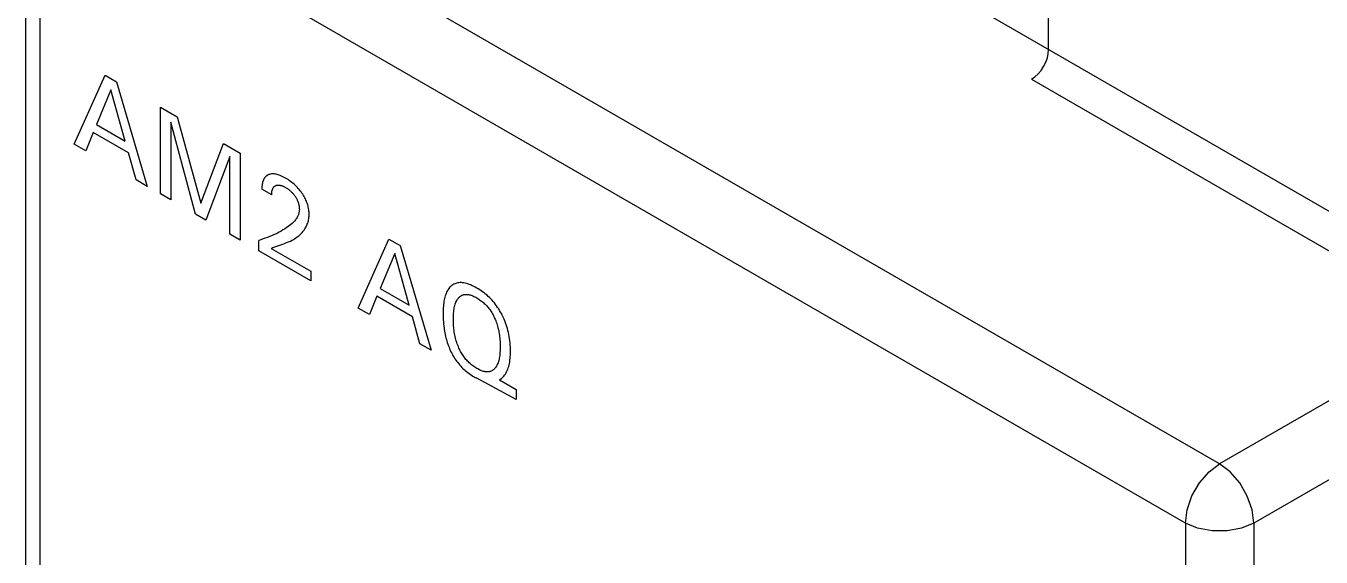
# Model space of a CAD drawing. Extents: x 0 to 420, y 0 to 297.
# Drawn here: x 158.67 to 185.46, y 154.89 to 165.88 of the extents above; entities that cross this region are included whole.
import ezdxf

# ---------------------------------------------------------------- set-up
doc = ezdxf.new("R2010")
doc.units = 0
doc.header["$LTSCALE"] = 23.1
doc.layers.add('40000_ISO', color=7, linetype='CONTINUOUS')

msp = doc.modelspace()

# ---------------------------------------------------------------- linework, layer by layer
at = {"layer": '40000_ISO', "color": 7, "linetype": 'CONTINUOUS'}
for p, q in [((183.357, 156.822), (159.669, 170.498)), ((179.822, 165.395), (179.822, 170.294)), ((158.669, 134.571), (158.669, 169.681)), ((158.962, 134.163), (158.962, 169.273)), ((182.65, 155.597), (158.962, 169.273)), ((178.124, 166.374), (188.66, 160.292)), ((179.795, 165.223), (179.815, 165.311)), ((179.815, 165.311), (179.822, 165.395)), ((179.664, 164.964), (179.718, 165.046)), ((179.718, 165.046), (179.762, 165.133)), ((179.762, 165.133), (179.795, 165.223)), ((159.669, 163.435), (160.307, 164.863)), ((160.307, 164.863), (160.541, 164.728)), ((179.468, 164.782), (179.537, 164.83)), ((179.468, 164.782), (188.307, 159.679)), ((179.537, 164.83), (179.603, 164.891)), ((179.603, 164.891), (179.664, 164.964)), ((160.425, 164.563), (160.128, 163.842)), ((160.724, 163.498), (160.425, 164.563)), ((160.541, 164.728), (161.179, 162.563)), ((161.452, 162.406), (161.452, 164.202)), ((161.452, 164.202), (161.797, 164.003)), ((161.797, 164.003), (162.285, 162.217)), ((160.059, 163.678), (159.905, 163.299)), ((160.791, 163.255), (160.059, 163.678)), ((160.128, 163.842), (160.724, 163.498)), ((161.664, 163.891), (161.664, 162.283)), ((162.177, 161.987), (161.664, 163.891)), ((159.905, 163.299), (159.669, 163.435)), ((162.285, 162.217), (162.758, 163.448)), ((162.758, 163.448), (163.103, 163.248)), ((160.948, 162.696), (160.791, 163.255)), ((162.89, 163.185), (162.391, 161.863)), ((162.89, 161.575), (162.89, 163.185)), ((163.103, 163.248), (163.103, 161.452)), ((161.179, 162.563), (160.948, 162.696)), ((163.558, 162.614), (163.556, 162.603)), ((163.56, 162.626), (163.558, 162.614)), ((163.563, 162.637), (163.56, 162.626)), ((163.565, 162.648), (163.563, 162.637)), ((163.568, 162.657), (163.565, 162.648)), ((163.571, 162.667), (163.568, 162.657)), ((163.574, 162.676), (163.571, 162.667)), ((163.577, 162.685), (163.574, 162.676)), ((163.581, 162.694), (163.577, 162.685)), ((163.585, 162.702), (163.581, 162.694)), ((163.589, 162.71), (163.585, 162.702)), ((163.593, 162.719), (163.589, 162.71)), ((163.598, 162.726), (163.593, 162.719)), ((163.602, 162.734), (163.598, 162.726)), ((163.607, 162.741), (163.602, 162.734)), ((163.612, 162.748), (163.607, 162.741)), ((163.618, 162.754), (163.612, 162.748)), ((163.624, 162.76), (163.618, 162.754)), ((163.629, 162.766), (163.624, 162.76)), ((163.635, 162.772), (163.629, 162.766)), ((163.642, 162.777), (163.635, 162.772)), ((163.648, 162.782), (163.642, 162.777)), ((163.655, 162.787), (163.648, 162.782)), ((163.662, 162.791), (163.655, 162.787)), ((163.669, 162.795), (163.662, 162.791)), ((163.676, 162.799), (163.669, 162.795)), ((163.683, 162.803), (163.676, 162.799)), ((163.691, 162.806), (163.683, 162.803)), ((163.697, 162.808), (163.691, 162.806)), ((163.703, 162.81), (163.697, 162.808)), ((163.709, 162.812), (163.703, 162.81)), ((163.728, 162.817), (163.709, 162.812)), ((163.747, 162.82), (163.728, 162.817)), ((163.768, 162.822), (163.747, 162.82)), ((163.788, 162.822), (163.768, 162.822)), ((163.807, 162.821), (163.788, 162.822)), ((163.826, 162.818), (163.807, 162.821)), ((163.845, 162.815), (163.826, 162.818)), ((163.865, 162.81), (163.845, 162.815)), ((163.884, 162.805), (163.865, 162.81)), ((163.904, 162.798), (163.884, 162.805)), ((163.931, 162.788), (163.904, 162.798)), ((163.957, 162.777), (163.931, 162.788)), ((163.984, 162.764), (163.957, 162.777)), ((164.011, 162.75), (163.984, 162.764)), ((164.038, 162.735), (164.011, 162.75)), ((164.065, 162.72), (164.038, 162.735)), ((164.091, 162.703), (164.065, 162.72)), ((164.117, 162.686), (164.091, 162.703)), ((164.143, 162.667), (164.117, 162.686)), ((164.169, 162.647), (164.143, 162.667)), ((164.192, 162.628), (164.169, 162.647)), ((164.215, 162.608), (164.192, 162.628)), ((164.238, 162.588), (164.215, 162.608)), ((161.664, 162.283), (161.452, 162.406)), ((163.551, 162.555), (163.55, 162.543)), ((163.55, 162.543), (163.55, 162.531)), ((163.55, 162.531), (163.55, 162.518)), ((163.55, 162.518), (163.55, 162.506)), ((163.752, 162.389), (163.55, 162.506)), ((163.552, 162.567), (163.551, 162.555)), ((163.553, 162.579), (163.552, 162.567)), ((163.555, 162.591), (163.553, 162.579)), ((163.556, 162.603), (163.555, 162.591)), ((163.752, 162.415), (163.753, 162.428)), ((163.752, 162.402), (163.752, 162.415)), ((163.752, 162.389), (163.752, 162.402)), ((163.753, 162.428), (163.754, 162.44)), ((163.754, 162.44), (163.756, 162.452)), ((163.756, 162.452), (163.758, 162.464)), ((163.758, 162.464), (163.76, 162.476)), ((163.76, 162.476), (163.763, 162.486)), ((163.763, 162.486), (163.766, 162.495)), ((163.766, 162.495), (163.769, 162.505)), ((163.769, 162.505), (163.773, 162.514)), ((163.773, 162.514), (163.777, 162.522)), ((163.777, 162.522), (163.782, 162.53)), ((163.782, 162.53), (163.787, 162.538)), ((163.787, 162.538), (163.792, 162.545)), ((163.792, 162.545), (163.797, 162.552)), ((163.797, 162.552), (163.803, 162.558)), ((163.803, 162.558), (163.81, 162.563)), ((163.81, 162.563), (163.816, 162.568)), ((163.816, 162.568), (163.823, 162.573)), ((163.823, 162.573), (163.83, 162.577)), ((163.83, 162.577), (163.838, 162.58)), ((163.838, 162.58), (163.846, 162.583)), ((163.846, 162.583), (163.854, 162.586)), ((163.854, 162.586), (163.862, 162.588)), ((163.862, 162.588), (163.871, 162.589)), ((163.871, 162.589), (163.88, 162.59)), ((163.88, 162.59), (163.888, 162.59)), ((163.888, 162.59), (163.898, 162.59)), ((163.898, 162.59), (163.908, 162.59)), ((163.908, 162.59), (163.917, 162.588)), ((163.917, 162.588), (163.927, 162.587)), ((163.927, 162.587), (163.937, 162.585)), ((163.937, 162.585), (163.948, 162.582)), ((163.948, 162.582), (163.958, 162.579)), ((163.958, 162.579), (163.969, 162.575)), ((163.969, 162.575), (163.981, 162.57)), ((163.981, 162.57), (163.992, 162.566)), ((163.992, 162.566), (164.004, 162.56)), ((164.004, 162.56), (164.015, 162.554)), ((164.015, 162.554), (164.027, 162.548)), ((164.027, 162.548), (164.038, 162.542)), ((164.038, 162.542), (164.051, 162.534)), ((164.051, 162.534), (164.064, 162.526)), ((164.064, 162.526), (164.078, 162.517)), ((164.078, 162.517), (164.091, 162.508)), ((164.091, 162.508), (164.104, 162.499)), ((164.104, 162.499), (164.117, 162.489)), ((164.117, 162.489), (164.127, 162.48)), ((164.127, 162.48), (164.136, 162.472)), ((164.136, 162.472), (164.146, 162.463)), ((164.146, 162.463), (164.156, 162.454)), ((164.156, 162.454), (164.165, 162.445)), ((164.165, 162.445), (164.175, 162.435)), ((164.175, 162.435), (164.184, 162.425)), ((164.184, 162.425), (164.194, 162.414)), ((164.194, 162.414), (164.204, 162.402)), ((164.204, 162.402), (164.214, 162.39)), ((164.214, 162.39), (164.223, 162.378)), ((164.223, 162.378), (164.232, 162.365)), ((164.232, 162.365), (164.241, 162.352)), ((164.261, 162.566), (164.238, 162.588)), ((164.241, 162.352), (164.249, 162.34)), ((164.249, 162.34), (164.256, 162.328)), ((164.283, 162.543), (164.261, 162.566)), ((164.303, 162.521), (164.283, 162.543)), ((164.323, 162.498), (164.303, 162.521)), ((164.342, 162.474), (164.323, 162.498)), ((164.361, 162.45), (164.342, 162.474)), ((164.379, 162.424), (164.361, 162.45)), ((164.394, 162.401), (164.379, 162.424)), ((164.409, 162.378), (164.394, 162.401)), ((164.423, 162.354), (164.409, 162.378)), ((164.437, 162.329), (164.423, 162.354)), ((164.256, 162.328), (164.263, 162.316)), ((164.263, 162.316), (164.27, 162.304)), ((164.27, 162.304), (164.276, 162.292)), ((164.276, 162.292), (164.282, 162.279)), ((164.282, 162.279), (164.288, 162.266)), ((164.288, 162.266), (164.293, 162.254)), ((164.293, 162.254), (164.298, 162.241)), ((164.298, 162.241), (164.302, 162.228)), ((164.302, 162.228), (164.306, 162.215)), ((164.306, 162.215), (164.31, 162.202)), ((164.31, 162.202), (164.313, 162.189)), ((164.313, 162.189), (164.316, 162.177)), ((164.316, 162.177), (164.318, 162.163)), ((164.318, 162.163), (164.32, 162.149)), ((164.32, 162.149), (164.322, 162.136)), ((164.322, 162.136), (164.324, 162.122)), ((164.324, 162.122), (164.324, 162.109)), ((164.324, 162.109), (164.325, 162.096)), ((164.325, 162.084), (164.324, 162.067)), ((164.325, 162.096), (164.325, 162.084)), ((164.449, 162.305), (164.437, 162.329)), ((164.461, 162.28), (164.449, 162.305)), ((164.471, 162.255), (164.461, 162.28)), ((164.481, 162.23), (164.471, 162.255)), ((164.49, 162.205), (164.481, 162.23)), ((164.498, 162.181), (164.49, 162.205)), ((164.504, 162.156), (164.498, 162.181)), ((164.51, 162.131), (164.504, 162.156)), ((164.516, 162.104), (164.51, 162.131)), ((164.52, 162.078), (164.516, 162.104)), ((164.523, 162.052), (164.52, 162.078)), ((162.391, 161.863), (162.177, 161.987)), ((164.188, 161.811), (164.174, 161.798)), ((164.202, 161.825), (164.188, 161.811)), ((164.216, 161.839), (164.202, 161.825)), ((164.229, 161.854), (164.216, 161.839)), ((164.242, 161.869), (164.229, 161.854)), ((164.254, 161.885), (164.242, 161.869)), ((164.266, 161.902), (164.254, 161.885)), ((164.277, 161.92), (164.266, 161.902)), ((164.287, 161.939), (164.277, 161.92)), ((164.293, 161.951), (164.287, 161.939)), ((164.299, 161.964), (164.293, 161.951)), ((164.304, 161.977), (164.299, 161.964)), ((164.309, 161.991), (164.304, 161.977)), ((164.313, 162.005), (164.309, 161.991)), ((164.317, 162.02), (164.313, 162.005)), ((164.32, 162.035), (164.317, 162.02)), ((164.322, 162.051), (164.32, 162.035)), ((164.324, 162.067), (164.322, 162.051)), ((164.489, 161.783), (164.497, 161.805)), ((164.497, 161.805), (164.504, 161.827)), ((164.504, 161.827), (164.511, 161.85)), ((164.511, 161.85), (164.516, 161.874)), ((164.516, 161.874), (164.52, 161.899)), ((164.52, 161.899), (164.524, 161.924)), ((164.525, 162.027), (164.523, 162.052)), ((164.524, 161.924), (164.526, 161.95)), ((164.526, 162.002), (164.525, 162.027)), ((164.527, 161.977), (164.526, 162.002)), ((164.526, 161.95), (164.527, 161.977)), ((163.103, 161.452), (162.89, 161.575)), ((163.748, 161.541), (163.707, 161.523)), ((163.79, 161.559), (163.748, 161.541)), ((163.831, 161.578), (163.79, 161.559)), ((163.87, 161.598), (163.831, 161.578)), ((163.909, 161.618), (163.87, 161.598)), ((163.947, 161.639), (163.909, 161.618)), ((163.985, 161.661), (163.947, 161.639)), ((164.014, 161.678), (163.985, 161.661)), ((164.042, 161.696), (164.014, 161.678)), ((164.069, 161.715), (164.042, 161.696)), ((164.096, 161.734), (164.069, 161.715)), ((164.123, 161.755), (164.096, 161.734)), ((164.149, 161.776), (164.123, 161.755)), ((164.174, 161.798), (164.149, 161.776)), ((164.298, 161.531), (164.321, 161.549)), ((164.321, 161.549), (164.343, 161.569)), ((164.343, 161.569), (164.364, 161.59)), ((164.364, 161.59), (164.384, 161.611)), ((164.384, 161.611), (164.403, 161.635)), ((164.403, 161.635), (164.422, 161.659)), ((164.422, 161.659), (164.439, 161.685)), ((164.439, 161.685), (164.45, 161.703)), ((164.45, 161.703), (164.461, 161.722)), ((164.461, 161.722), (164.471, 161.742)), ((164.471, 161.742), (164.481, 161.762)), ((164.481, 161.762), (164.489, 161.783)), ((163.531, 161.46), (163.486, 161.446)), ((163.486, 161.231), (163.486, 161.446)), ((163.576, 161.475), (163.531, 161.46)), ((163.62, 161.49), (163.576, 161.475)), ((163.664, 161.507), (163.62, 161.49)), ((163.707, 161.523), (163.664, 161.507)), ((163.739, 161.281), (163.778, 161.296)), ((163.739, 161.281), (164.559, 160.808)), ((163.778, 161.296), (163.818, 161.31)), ((163.818, 161.31), (163.858, 161.324)), ((163.858, 161.324), (163.899, 161.339)), ((163.899, 161.339), (163.939, 161.353)), ((163.939, 161.353), (163.98, 161.368)), ((163.98, 161.368), (164.02, 161.383)), ((164.02, 161.383), (164.06, 161.399)), ((164.06, 161.399), (164.1, 161.415)), ((164.1, 161.415), (164.139, 161.433)), ((164.139, 161.433), (164.177, 161.453)), ((164.177, 161.453), (164.202, 161.467)), ((164.202, 161.467), (164.227, 161.481)), ((164.227, 161.481), (164.251, 161.497)), ((164.251, 161.497), (164.275, 161.514)), ((164.275, 161.514), (164.298, 161.531)), ((165.54, 160.045), (166.178, 161.473)), ((166.178, 161.473), (166.412, 161.338)), ((166.412, 161.338), (167.05, 159.173)), ((164.559, 160.612), (163.486, 161.231)), ((166.296, 161.173), (165.998, 160.453)), ((166.595, 160.108), (166.296, 161.173)), ((164.559, 160.808), (164.559, 160.612)), ((167.432, 160.469), (167.418, 160.452)), ((167.447, 160.485), (167.432, 160.469)), ((167.463, 160.5), (167.447, 160.485)), ((167.48, 160.514), (167.463, 160.5)), ((167.498, 160.527), (167.48, 160.514)), ((167.517, 160.538), (167.498, 160.527)), ((167.537, 160.548), (167.517, 160.538)), ((167.558, 160.556), (167.537, 160.548)), ((167.58, 160.563), (167.558, 160.556)), ((167.602, 160.568), (167.58, 160.563)), ((167.626, 160.571), (167.602, 160.568)), ((167.65, 160.572), (167.626, 160.571)), ((167.675, 160.572), (167.65, 160.572)), ((167.701, 160.57), (167.675, 160.572)), ((167.727, 160.566), (167.701, 160.57)), ((167.753, 160.561), (167.727, 160.566)), ((167.78, 160.555), (167.753, 160.561)), ((167.81, 160.546), (167.78, 160.555)), ((167.84, 160.535), (167.81, 160.546)), ((167.871, 160.523), (167.84, 160.535)), ((167.901, 160.509), (167.871, 160.523)), ((167.932, 160.494), (167.901, 160.509)), ((167.963, 160.478), (167.932, 160.494)), ((167.994, 160.46), (167.963, 160.478)), ((165.93, 160.289), (165.776, 159.909)), ((166.662, 159.866), (165.93, 160.289)), ((165.998, 160.453), (166.595, 160.108)), ((167.321, 160.215), (167.316, 160.186)), ((167.327, 160.243), (167.321, 160.215)), ((167.334, 160.271), (167.327, 160.243)), ((167.342, 160.297), (167.334, 160.271)), ((167.351, 160.323), (167.342, 160.297)), ((167.36, 160.349), (167.351, 160.323)), ((167.371, 160.373), (167.36, 160.349)), ((167.381, 160.394), (167.371, 160.373)), ((167.393, 160.414), (167.381, 160.394)), ((167.405, 160.433), (167.393, 160.414)), ((167.418, 160.452), (167.405, 160.433)), ((167.573, 160.185), (167.582, 160.203)), ((167.582, 160.203), (167.592, 160.22)), ((167.592, 160.22), (167.603, 160.236)), ((167.603, 160.236), (167.615, 160.252)), ((167.615, 160.252), (167.625, 160.263)), ((167.625, 160.263), (167.636, 160.274)), ((167.636, 160.274), (167.647, 160.284)), ((167.647, 160.284), (167.659, 160.293)), ((167.659, 160.293), (167.671, 160.301)), ((167.671, 160.301), (167.684, 160.309)), ((167.684, 160.309), (167.698, 160.315)), ((167.698, 160.315), (167.712, 160.32)), ((167.712, 160.32), (167.727, 160.324)), ((167.727, 160.324), (167.741, 160.326)), ((167.741, 160.326), (167.757, 160.328)), ((167.757, 160.328), (167.773, 160.329)), ((167.773, 160.329), (167.789, 160.329)), ((167.789, 160.329), (167.805, 160.327)), ((167.805, 160.327), (167.822, 160.325)), ((167.822, 160.325), (167.839, 160.322)), ((167.839, 160.322), (167.858, 160.317)), ((167.858, 160.317), (167.877, 160.311)), ((167.877, 160.311), (167.896, 160.304)), ((167.896, 160.304), (167.915, 160.296)), ((167.915, 160.296), (167.935, 160.288)), ((167.935, 160.288), (167.955, 160.278)), ((167.955, 160.278), (167.974, 160.268)), ((167.974, 160.268), (167.994, 160.257)), ((168.025, 160.442), (167.994, 160.46)), ((167.994, 160.257), (168.014, 160.245)), ((168.014, 160.245), (168.034, 160.233)), ((168.055, 160.423), (168.025, 160.442)), ((168.034, 160.233), (168.053, 160.219)), ((168.053, 160.219), (168.073, 160.205)), ((168.086, 160.403), (168.055, 160.423)), ((168.073, 160.205), (168.092, 160.191)), ((168.116, 160.381), (168.086, 160.403)), ((168.146, 160.358), (168.116, 160.381)), ((168.176, 160.334), (168.146, 160.358)), ((168.206, 160.309), (168.176, 160.334)), ((168.232, 160.285), (168.206, 160.309)), ((168.259, 160.261), (168.232, 160.285)), ((168.284, 160.235), (168.259, 160.261)), ((168.31, 160.208), (168.284, 160.235)), ((168.334, 160.18), (168.31, 160.208)), ((165.776, 159.909), (165.54, 160.045)), ((167.298, 159.976), (167.297, 159.94)), ((167.297, 159.94), (167.297, 159.896)), ((167.299, 160.013), (167.298, 159.976)), ((167.3, 160.048), (167.299, 160.013)), ((167.303, 160.084), (167.3, 160.048)), ((167.306, 160.118), (167.303, 160.084)), ((167.31, 160.152), (167.306, 160.118)), ((167.316, 160.186), (167.31, 160.152)), ((167.513, 159.91), (167.515, 159.941)), ((167.515, 159.941), (167.518, 159.971)), ((167.518, 159.971), (167.522, 160.001)), ((167.522, 160.001), (167.526, 160.027)), ((167.526, 160.027), (167.53, 160.052)), ((167.53, 160.052), (167.536, 160.077)), ((167.536, 160.077), (167.542, 160.101)), ((167.542, 160.101), (167.549, 160.124)), ((167.549, 160.124), (167.557, 160.147)), ((167.557, 160.147), (167.564, 160.166)), ((167.564, 160.166), (167.573, 160.185)), ((168.092, 160.191), (168.112, 160.175)), ((168.112, 160.175), (168.131, 160.159)), ((168.131, 160.159), (168.15, 160.142)), ((168.15, 160.142), (168.167, 160.126)), ((168.167, 160.126), (168.184, 160.109)), ((168.184, 160.109), (168.2, 160.091)), ((168.2, 160.091), (168.216, 160.073)), ((168.216, 160.073), (168.232, 160.054)), ((168.232, 160.054), (168.247, 160.034)), ((168.247, 160.034), (168.262, 160.014)), ((168.262, 160.014), (168.277, 159.994)), ((168.277, 159.994), (168.291, 159.973)), ((168.291, 159.973), (168.305, 159.951)), ((168.305, 159.951), (168.318, 159.928)), ((168.318, 159.928), (168.33, 159.906)), ((168.359, 160.151), (168.334, 160.18)), ((168.382, 160.121), (168.359, 160.151)), ((168.404, 160.091), (168.382, 160.121)), ((168.426, 160.06), (168.404, 160.091)), ((168.447, 160.028), (168.426, 160.06)), ((168.467, 159.996), (168.447, 160.028)), ((168.486, 159.963), (168.467, 159.996)), ((168.505, 159.93), (168.486, 159.963)), ((168.522, 159.896), (168.505, 159.93)), ((166.819, 159.307), (166.662, 159.866)), ((167.297, 159.896), (167.299, 159.852)), ((167.299, 159.852), (167.301, 159.807)), ((167.301, 159.807), (167.303, 159.762)), ((167.303, 159.762), (167.307, 159.717)), ((167.307, 159.717), (167.312, 159.671)), ((167.312, 159.671), (167.317, 159.637)), ((167.51, 159.847), (167.511, 159.878)), ((167.51, 159.814), (167.51, 159.847)), ((167.51, 159.781), (167.51, 159.814)), ((167.511, 159.748), (167.51, 159.781)), ((167.511, 159.878), (167.513, 159.91)), ((167.513, 159.714), (167.511, 159.748)), ((167.515, 159.68), (167.513, 159.714)), ((167.518, 159.646), (167.515, 159.68)), ((168.33, 159.906), (168.342, 159.883)), ((168.342, 159.883), (168.353, 159.86)), ((168.353, 159.86), (168.364, 159.836)), ((168.364, 159.836), (168.374, 159.813)), ((168.374, 159.813), (168.386, 159.784)), ((168.386, 159.784), (168.397, 159.756)), ((168.397, 159.756), (168.407, 159.727)), ((168.407, 159.727), (168.416, 159.698)), ((168.416, 159.698), (168.425, 159.67)), ((168.425, 159.67), (168.433, 159.641)), ((168.541, 159.858), (168.522, 159.896)), ((168.558, 159.819), (168.541, 159.858)), ((168.574, 159.78), (168.558, 159.819)), ((168.59, 159.741), (168.574, 159.78)), ((168.604, 159.702), (168.59, 159.741)), ((168.616, 159.663), (168.604, 159.702)), ((168.629, 159.621), (168.616, 159.663)), ((188.307, 159.679), (183.357, 156.822)), ((167.317, 159.637), (167.322, 159.602)), ((167.322, 159.602), (167.327, 159.567)), ((167.327, 159.567), (167.334, 159.532)), ((167.334, 159.532), (167.341, 159.496)), ((167.341, 159.496), (167.349, 159.461)), ((167.349, 159.461), (167.357, 159.425)), ((167.357, 159.425), (167.366, 159.393)), ((167.366, 159.393), (167.375, 159.362)), ((167.521, 159.611), (167.518, 159.646)), ((167.525, 159.58), (167.521, 159.611)), ((167.53, 159.549), (167.525, 159.58)), ((167.535, 159.518), (167.53, 159.549)), ((167.541, 159.486), (167.535, 159.518)), ((167.548, 159.455), (167.541, 159.486)), ((167.556, 159.423), (167.548, 159.455)), ((167.563, 159.394), (167.556, 159.423)), ((167.571, 159.365), (167.563, 159.394)), ((168.433, 159.641), (168.44, 159.609)), ((168.44, 159.609), (168.447, 159.578)), ((168.447, 159.578), (168.453, 159.547)), ((168.453, 159.547), (168.459, 159.516)), ((168.459, 159.516), (168.463, 159.485)), ((168.463, 159.485), (168.467, 159.455)), ((168.467, 159.455), (168.471, 159.421)), ((168.471, 159.421), (168.474, 159.387)), ((168.64, 159.58), (168.629, 159.621)), ((168.65, 159.538), (168.64, 159.58)), ((168.659, 159.497), (168.65, 159.538)), ((168.666, 159.456), (168.659, 159.497)), ((168.673, 159.415), (168.666, 159.456)), ((168.679, 159.37), (168.673, 159.415)), ((167.05, 159.173), (166.819, 159.307)), ((167.375, 159.362), (167.385, 159.33)), ((167.385, 159.33), (167.396, 159.298)), ((167.396, 159.298), (167.407, 159.266)), ((167.407, 159.266), (167.42, 159.234)), ((167.42, 159.234), (167.433, 159.202)), ((167.433, 159.202), (167.446, 159.172)), ((167.446, 159.172), (167.46, 159.142)), ((167.46, 159.142), (167.475, 159.112)), ((167.581, 159.336), (167.571, 159.365)), ((167.59, 159.307), (167.581, 159.336)), ((167.601, 159.278), (167.59, 159.307)), ((167.613, 159.248), (167.601, 159.278)), ((167.616, 159.241), (167.613, 159.248)), ((167.626, 159.218), (167.616, 159.241)), ((167.636, 159.195), (167.626, 159.218)), ((167.647, 159.173), (167.636, 159.195)), ((167.658, 159.15), (167.647, 159.173)), ((167.67, 159.128), (167.658, 159.15)), ((167.683, 159.106), (167.67, 159.128)), ((168.474, 159.126), (168.471, 159.095)), ((168.474, 159.387), (168.476, 159.353)), ((168.476, 159.158), (168.474, 159.126)), ((168.476, 159.353), (168.478, 159.32)), ((168.478, 159.19), (168.476, 159.158)), ((168.478, 159.32), (168.479, 159.287)), ((168.479, 159.222), (168.478, 159.19)), ((168.479, 159.287), (168.479, 159.255)), ((168.479, 159.255), (168.479, 159.222)), ((168.684, 159.326), (168.679, 159.37)), ((168.688, 159.282), (168.684, 159.326)), ((168.69, 159.238), (168.688, 159.282)), ((168.691, 159.195), (168.69, 159.238)), ((168.692, 159.152), (168.691, 159.195)), ((168.691, 159.114), (168.692, 159.152)), ((167.475, 159.112), (167.491, 159.082)), ((167.491, 159.082), (167.508, 159.053)), ((167.508, 159.053), (167.525, 159.024)), ((167.525, 159.024), (167.543, 158.996)), ((167.543, 158.996), (167.561, 158.969)), ((167.561, 158.969), (167.581, 158.942)), ((167.581, 158.942), (167.601, 158.916)), ((167.601, 158.916), (167.621, 158.89)), ((167.621, 158.89), (167.642, 158.866)), ((167.642, 158.866), (167.664, 158.842)), ((167.696, 159.085), (167.683, 159.106)), ((167.71, 159.064), (167.696, 159.085)), ((167.724, 159.043), (167.71, 159.064)), ((167.739, 159.022), (167.724, 159.043)), ((167.754, 159.003), (167.739, 159.022)), ((167.77, 158.983), (167.754, 159.003)), ((167.787, 158.965), (167.77, 158.983)), ((167.803, 158.947), (167.787, 158.965)), ((167.82, 158.93), (167.803, 158.947)), ((167.837, 158.913), (167.82, 158.93)), ((167.856, 158.896), (167.837, 158.913)), ((167.875, 158.879), (167.856, 158.896)), ((167.895, 158.863), (167.875, 158.879)), ((167.914, 158.848), (167.895, 158.863)), ((168.409, 158.857), (168.399, 158.84)), ((168.418, 158.876), (168.409, 158.857)), ((168.426, 158.895), (168.418, 158.876)), ((168.434, 158.915), (168.426, 158.895)), ((168.441, 158.938), (168.434, 158.915)), ((168.448, 158.962), (168.441, 158.938)), ((168.454, 158.987), (168.448, 158.962)), ((168.459, 159.012), (168.454, 158.987)), ((168.464, 159.038), (168.459, 159.012)), ((168.468, 159.064), (168.464, 159.038)), ((168.471, 159.095), (168.468, 159.064)), ((168.654, 158.837), (168.662, 158.867)), ((168.662, 158.867), (168.669, 158.897)), ((168.669, 158.897), (168.675, 158.931)), ((168.675, 158.931), (168.68, 158.966)), ((168.68, 158.966), (168.685, 159.002)), ((168.685, 159.002), (168.688, 159.039)), ((168.688, 159.039), (168.69, 159.076)), ((168.69, 159.076), (168.691, 159.114)), ((190.075, 159.067), (184.064, 155.597)), ((167.664, 158.842), (167.686, 158.819)), ((167.686, 158.819), (167.708, 158.797)), ((167.708, 158.797), (167.731, 158.775)), ((167.731, 158.775), (167.756, 158.753)), ((167.756, 158.753), (167.782, 158.731)), ((167.782, 158.731), (167.809, 158.71)), ((167.809, 158.71), (167.835, 158.691)), ((167.835, 158.691), (167.861, 158.672)), ((167.861, 158.672), (167.888, 158.655)), ((167.888, 158.655), (167.915, 158.638)), ((167.934, 158.834), (167.914, 158.848)), ((167.915, 158.638), (167.941, 158.622)), ((167.954, 158.821), (167.934, 158.834)), ((167.941, 158.622), (167.961, 158.611)), ((167.974, 158.808), (167.954, 158.821)), ((167.961, 158.611), (167.979, 158.601)), ((167.994, 158.797), (167.974, 158.808)), ((168.811, 158.157), (167.979, 158.601)), ((168.014, 158.785), (167.994, 158.797)), ((168.034, 158.775), (168.014, 158.785)), ((168.054, 158.765), (168.034, 158.775)), ((168.074, 158.757), (168.054, 158.765)), ((168.093, 158.749), (168.074, 158.757)), ((168.113, 158.742), (168.093, 158.749)), ((168.132, 158.736), (168.113, 158.742)), ((168.151, 158.732), (168.132, 158.736)), ((168.168, 158.728), (168.151, 158.732)), ((168.185, 158.726), (168.168, 158.728)), ((168.202, 158.725), (168.185, 158.726)), ((168.218, 158.725), (168.202, 158.725)), ((168.234, 158.726), (168.218, 158.725)), ((168.249, 158.728), (168.234, 158.726)), ((168.264, 158.731), (168.249, 158.728)), ((168.279, 158.735), (168.264, 158.731)), ((168.293, 158.741), (168.279, 158.735)), ((168.307, 158.747), (168.293, 158.741)), ((168.32, 158.755), (168.307, 158.747)), ((168.332, 158.764), (168.32, 158.755)), ((168.344, 158.773), (168.332, 158.764)), ((168.356, 158.784), (168.344, 158.773)), ((168.366, 158.795), (168.356, 158.784)), ((168.377, 158.807), (168.366, 158.795)), ((168.388, 158.823), (168.377, 158.807)), ((168.399, 158.84), (168.388, 158.823)), ((168.484, 158.571), (168.503, 158.586)), ((168.503, 158.586), (168.521, 158.603)), ((168.521, 158.603), (168.539, 158.62)), ((168.539, 158.62), (168.555, 158.639)), ((168.555, 158.639), (168.571, 158.659)), ((168.571, 158.659), (168.586, 158.681)), ((168.586, 158.681), (168.599, 158.703)), ((168.599, 158.703), (168.612, 158.728)), ((168.612, 158.728), (168.624, 158.754)), ((168.624, 158.754), (168.635, 158.78)), ((168.635, 158.78), (168.645, 158.808)), ((168.645, 158.808), (168.654, 158.837)), ((168.484, 158.571), (168.467, 158.559)), ((168.467, 158.559), (168.811, 158.361)), ((168.811, 158.361), (168.811, 158.157)), ((183.141, 156.658), (183.357, 156.822)), ((183.576, 156.655), (183.357, 156.822)), ((182.943, 156.428), (183.141, 156.658)), ((183.773, 156.426), (183.576, 156.655)), ((182.786, 156.157), (182.943, 156.428)), ((183.929, 156.155), (183.773, 156.426)), ((182.685, 155.87), (182.786, 156.157)), ((184.03, 155.869), (183.929, 156.155)), ((182.65, 155.597), (182.685, 155.87)), ((184.064, 155.597), (184.03, 155.869)), ((182.65, 155.597), (182.65, 120.487)), ((182.904, 155.49), (182.65, 155.597)), ((183.203, 155.435), (182.904, 155.49)), ((183.516, 155.435), (183.203, 155.435)), ((183.814, 155.491), (183.516, 155.435)), ((184.064, 155.597), (183.814, 155.491)), ((184.064, 155.597), (184.064, 120.487))]:
    msp.add_line(p, q, dxfattribs=at)

doc.saveas('drawing.dxf')
